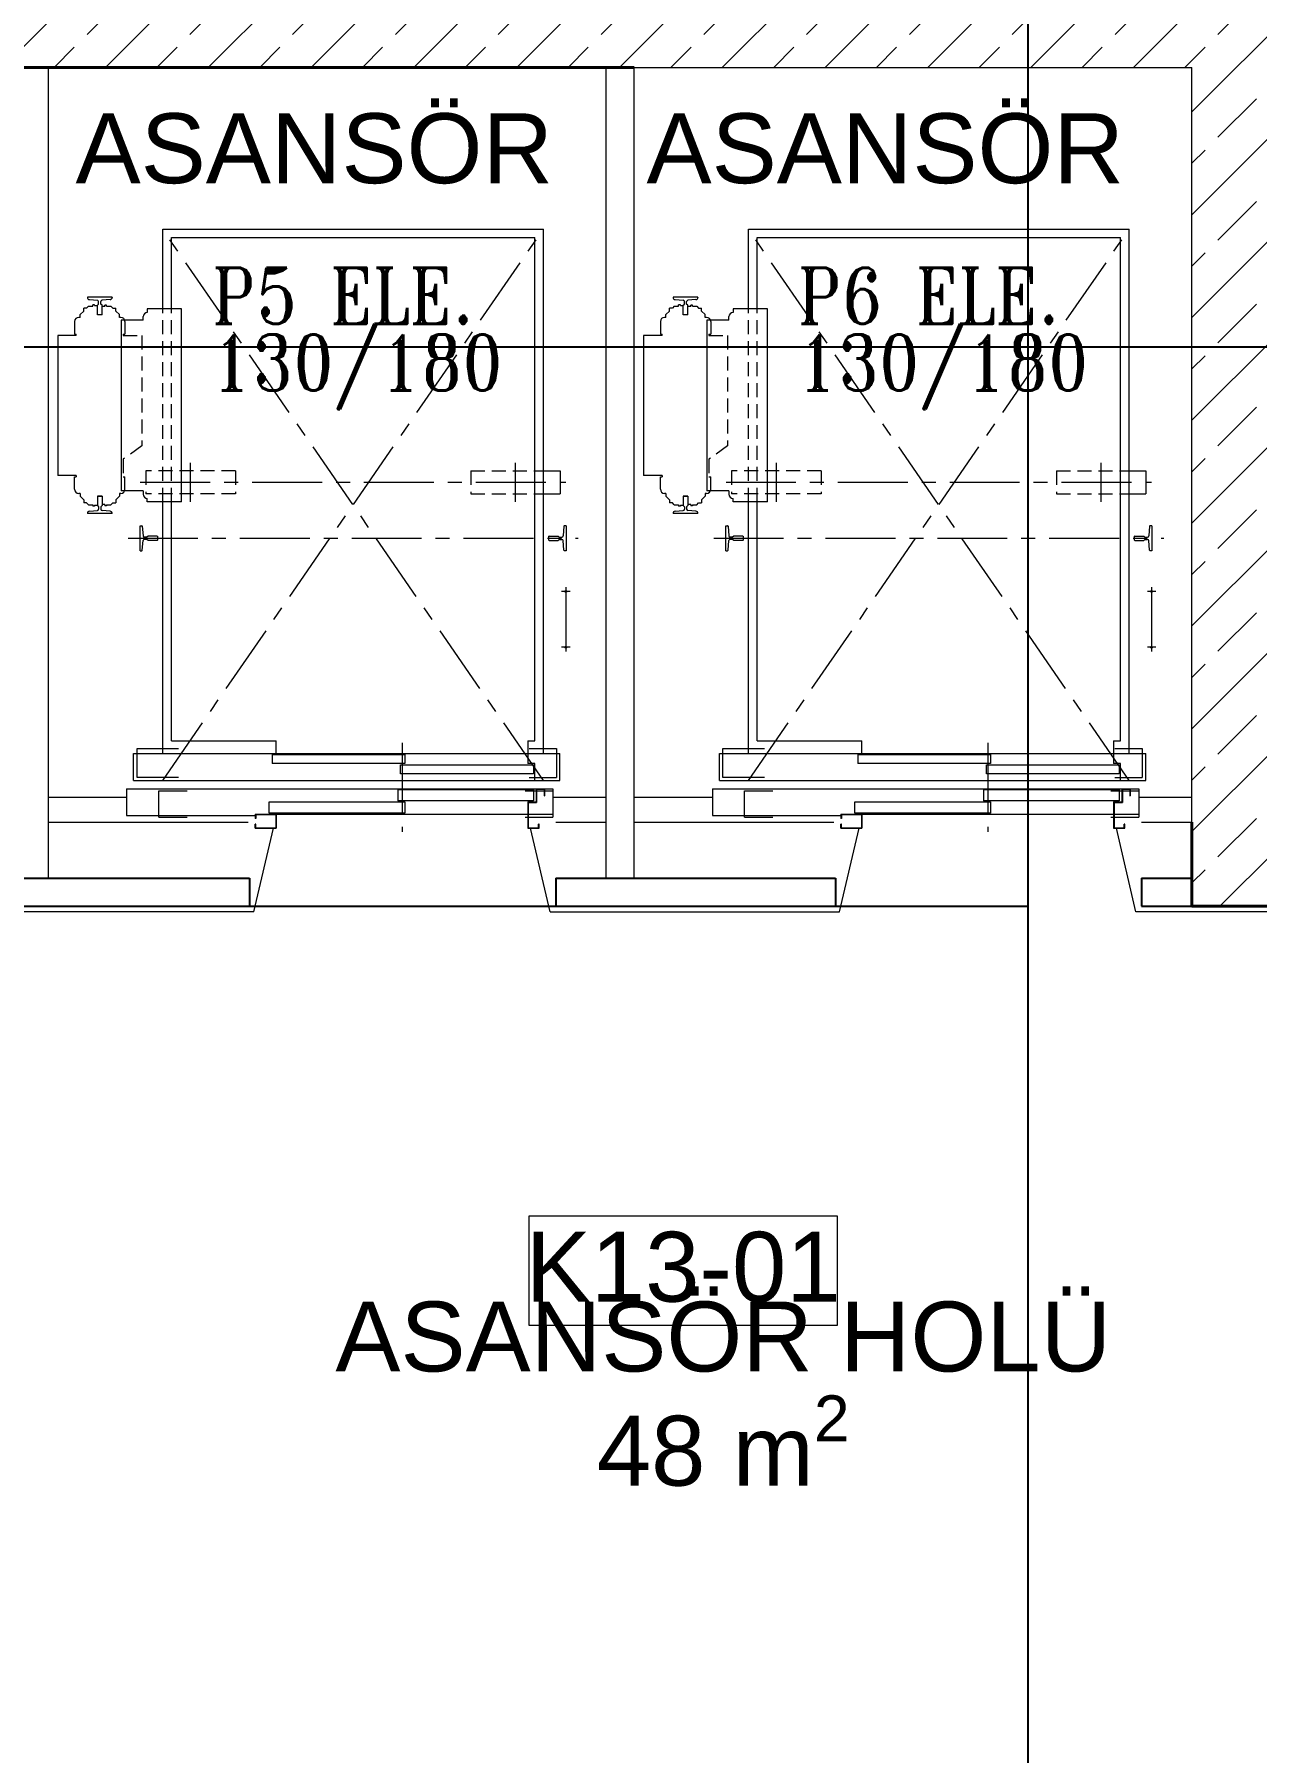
# Model space of a CAD drawing. Header units: millimetres. Extents: x -106996 to 276536, y -21995 to 37993.
# Drawn here: x -79730 to -75359, y -4625 to 1520 of the extents above; entities that cross this region are included whole.
import ezdxf

# ---------------------------------------------------------------- set-up
doc = ezdxf.new("R2010")
doc.units = ezdxf.units.MM
doc.header["$LTSCALE"] = 100
for name, pattern in [('CENTERX2', [4, 2.5, -0.5, 0.5, -0.5]), ('DASHED', [0.75, 0.5, -0.25]), ('Nokta & Kesikli', [670.277762, 352.777767, -176.388884, 0, -141.111112]), ('PHANTOM2', [31.75, 15.875, -3.175, 3.175, -3.175, 3.175, -3.175])]:
    doc.linetypes.add(name, pattern=pattern)
for name, color, linetype, lineweight, true_color in [('_aks_Pen_No__1_Pen_No__30', 7, 'Continuous', 25, 0xe6462f), ('_asansör kabin_Pen_No__4', 7, 'Continuous', 25, 0x4a4a4a), ('_kesit çizgisi_Pen_No__30', 7, 'Continuous', 25, 0xe6462f), ('_Yazı_Pen_No__142', 7, 'Continuous', 18, 0x00506a), ('Interior - Partition_Pen_No__6', 7, 'Continuous', 15, 0x5f5f5f), ('kolon_Pen_No__2_Pen_No__2', 7, 'Continuous', 40, 0x353535), ('kolon_Pen_No__2_Pen_No__4', 7, 'Continuous', 25, 0x4a4a4a)]:
    doc.layers.add(name, color=color, linetype=linetype, lineweight=lineweight, true_color=true_color)
for name, color, linetype, lineweight in [('_asansör kabin_Pen_No__5', 250, 'Continuous', 20), ('_Duvar-Perde_Pen_No__5', 250, 'Continuous', 20), ('_Yazı_Pen_No__5', 250, 'Continuous', 20)]:
    doc.layers.add(name, color=color, linetype=linetype, lineweight=lineweight)
doc.styles.add('GENERATED_STYLE_2', font='arial.ttf')
doc.styles.add('GENERATED_STYLE_5', font='romant.shx')

msp = doc.modelspace()

# ---------------------------------------------------------------- hatches: boundary and pattern name
at = {"layer": '_Duvar-Perde_Pen_No__5', "linetype": 'Continuous'}
h = msp.add_hatch(dxfattribs=at)
h.set_pattern_fill('DÜZ___KESIK', color=9, style=0, pattern_type=2)
h.set_pattern_definition([(45, (-762076.83, -30745.37), (-183.84776, 183.84776), []), (45, (-762168.75, -30653.45), (-183.84776, 183.84776), [194.99999, -65])])
h.paths.add_polyline_path([(-82893.2817218, -1597.881026), (-81774.8537045, -1597.8811068), (-81774.8537045, -1197.8813293), (-82302.1982095, -1197.8813293), (-81775.370157, 1402.23217), (-75590.305333, 1402.2319798), (-75590.305333, -1597.8813947), (-75290.305333, -1597.8813947), (-75290.305333, 1402.2319934), (-70941.8548713, 1402.23217), (-70941.8548713, -1597.881026), (-70541.854859, -1597.881026), (-70541.854859, 1802.1188054), (-76911.8472297, 1802.1188054), (-76911.8472297, 4202.2672834), (-73611.8474044, 4202.2672834), (-73611.8474044, 4602.1190762), (-78011.7900221, 4602.1190762), (-78011.7900221, 4202.2672834), (-77311.7900927, 4202.2672834), (-77311.7900927, 1802.1188054), (-81694.3462227, 1802.1188054), (-81127.0175588, 4602.1190762), (-81636.9846952, 4602.1190762)])

# ---------------------------------------------------------------- linework, layer by layer
at = {"layer": '_aks_Pen_No__1_Pen_No__30', "color": 9, "linetype": 'Continuous'}
for p, q in [((-76176.7496809, 14128.4951144), (-76176.7496809, -12283.7046797)), ((-78960.305333, -1597.8811068), (-77865.305333, -1597.8811068)), ((-76865.305333, -1597.8811068), (-76176.7496809, -1597.8811071))]:
    msp.add_line(p, q, dxfattribs=at)
at = {"layer": '_asansör kabin_Pen_No__5', "color": 9, "linetype": 'Continuous'}
for p, q in [((-79680.305333, -1297.7676683), (-79680.305333, 1402.2323317)), ((-77685.305333, -1297.7676683), (-77685.305333, 1402.2323317)), ((-77585.305333, 1402.2323317), (-75590.305333, 1402.2323317)), ((-77585.305333, -1297.7676683), (-77585.305333, 1402.2323317)), ((-75590.305333, -1297.7676683), (-75590.305333, 1402.2323317)), ((-79271.305333, 823.2323317), (-77909.305333, 823.2323317)), ((-79271.305333, 538.2323317), (-79271.305333, 823.2323317)), ((-77909.305333, -1051.7676683), (-77909.305333, 823.2323317)), ((-77176.305333, 823.2323317), (-75814.305333, 823.2323317)), ((-77176.305333, 538.2323317), (-77176.305333, 823.2323317)), ((-75814.305333, -1051.7676683), (-75814.305333, 823.2323317)), ((-79240.305333, 793.2323317), (-77940.305333, 793.2323317)), ((-79240.305333, 538.2323317), (-79240.305333, 793.2323317)), ((-77940.305333, -1006.7676683), (-77940.305333, 793.2323317)), ((-77145.305333, 793.2323317), (-75845.305333, 793.2323317)), ((-77145.305333, 538.2323317), (-77145.305333, 793.2323317)), ((-75845.305333, -1006.7676683), (-75845.305333, 793.2323317)), ((-79451.805333, 580.2323317), (-79540.805333, 580.2323317)), ((-79540.805333, 580.2323317), (-79540.805333, 579.7251658)), ((-79533.4354678, 571.7500213), (-79504.9114987, 569.4962756)), ((-79520.805333, 548.2323317), (-79520.805333, 553.2323317)), ((-79514.805333, 553.2323317), (-79520.805333, 553.2323317)), ((-79514.805333, 550.2323317), (-79514.805333, 553.2323317)), ((-79504.245333, 551.6323317), (-79500.305333, 555.5723317)), ((-79500.305333, 555.5723317), (-79500.305333, 564.5118103)), ((-79492.305333, 555.5723317), (-79492.305333, 564.5118103)), ((-79488.365333, 551.6323317), (-79492.305333, 555.5723317)), ((-79459.1751981, 571.7500213), (-79487.6991673, 569.4962756)), ((-79451.805333, 580.2323317), (-79451.805333, 579.7251658)), ((-77356.805333, 580.2323317), (-77445.805333, 580.2323317)), ((-77445.805333, 580.2323317), (-77445.805333, 579.7251658)), ((-77438.4354678, 571.7500213), (-77409.9114987, 569.4962756)), ((-77425.805333, 548.2323317), (-77425.805333, 553.2323317)), ((-77419.805333, 553.2323317), (-77425.805333, 553.2323317)), ((-77419.805333, 550.2323317), (-77419.805333, 553.2323317)), ((-77409.245333, 551.6323317), (-77405.305333, 555.5723317)), ((-77405.305333, 555.5723317), (-77405.305333, 564.5118103)), ((-77397.305333, 555.5723317), (-77397.305333, 564.5118103)), ((-77393.365333, 551.6323317), (-77397.305333, 555.5723317)), ((-77364.1751981, 571.7500213), (-77392.6991673, 569.4962756)), ((-77356.805333, 580.2323317), (-77356.805333, 579.7251658)), ((-79586.305333, 493.2323317), (-79586.305333, 448.2323317)), ((-79566.305333, 508.2323317), (-79571.305333, 508.2323317)), ((-79553.805333, 530.7323317), (-79566.305333, 518.2323317)), ((-79566.305333, 508.2323317), (-79566.305333, 518.2323317)), ((-79543.305333, 541.2323317), (-79553.805333, 541.2323317)), ((-79553.805333, 530.7323317), (-79553.805333, 541.2323317)), ((-79536.305333, 548.2323317), (-79543.305333, 541.2323317)), ((-79536.305333, 548.2323317), (-79520.805333, 548.2323317)), ((-79514.805333, 550.2323317), (-79504.805333, 550.2323317)), ((-79504.805333, 517.2323317), (-79504.805333, 550.2323317)), ((-79487.805333, 517.2323317), (-79504.805333, 517.2323317)), ((-79504.245333, 519.2323317), (-79504.245333, 551.6323317)), ((-79504.245333, 519.2323317), (-79503.245333, 518.2323317)), ((-79503.245333, 518.2323317), (-79489.365333, 518.2323317)), ((-79488.365333, 519.2323317), (-79489.365333, 518.2323317)), ((-79488.365333, 519.2323317), (-79488.365333, 551.6323317)), ((-79487.805333, 517.2323317), (-79487.805333, 547.2323317)), ((-79477.805333, 547.2323317), (-79487.805333, 547.2323317)), ((-79477.805333, 547.2323317), (-79477.805333, 552.2323317)), ((-79471.805333, 552.2323317), (-79477.805333, 552.2323317)), ((-79471.805333, 548.2323317), (-79471.805333, 552.2323317)), ((-79471.805333, 548.2323317), (-79456.305333, 548.2323317)), ((-79456.305333, 548.2323317), (-79449.305333, 541.2323317)), ((-79449.305333, 541.2323317), (-79438.805333, 541.2323317)), ((-79438.805333, 530.7323317), (-79438.805333, 541.2323317)), ((-79438.805333, 530.7323317), (-79426.305333, 518.2323317)), ((-79426.305333, 508.2323317), (-79426.305333, 518.2323317)), ((-79421.305333, 508.2323317), (-79426.305333, 508.2323317)), ((-79420.305333, 498.2323317), (-79420.305333, -111.7676683)), ((-79341.305333, 498.2323317), (-79420.305333, 498.2323317)), ((-79341.305333, 498.2323317), (-79341.305333, 510.7323317)), ((-79203.605333, 538.2323317), (-79326.305333, 538.2323317)), ((-79326.305333, 538.2323317), (-79326.305333, 525.7323317)), ((-79203.605333, -151.7676683), (-79203.605333, 538.2323317)), ((-77491.305333, 493.2323317), (-77491.305333, 448.2323317)), ((-77471.305333, 508.2323317), (-77476.305333, 508.2323317)), ((-77458.805333, 530.7323317), (-77471.305333, 518.2323317)), ((-77471.305333, 508.2323317), (-77471.305333, 518.2323317)), ((-77448.305333, 541.2323317), (-77458.805333, 541.2323317)), ((-77458.805333, 530.7323317), (-77458.805333, 541.2323317)), ((-77441.305333, 548.2323317), (-77448.305333, 541.2323317)), ((-77441.305333, 548.2323317), (-77425.805333, 548.2323317)), ((-77419.805333, 550.2323317), (-77409.805333, 550.2323317)), ((-77409.805333, 517.2323317), (-77409.805333, 550.2323317)), ((-77392.805333, 517.2323317), (-77409.805333, 517.2323317)), ((-77409.245333, 519.2323317), (-77409.245333, 551.6323317)), ((-77409.245333, 519.2323317), (-77408.245333, 518.2323317)), ((-77408.245333, 518.2323317), (-77394.365333, 518.2323317)), ((-77393.365333, 519.2323317), (-77394.365333, 518.2323317)), ((-77393.365333, 519.2323317), (-77393.365333, 551.6323317)), ((-77392.805333, 517.2323317), (-77392.805333, 547.2323317)), ((-77382.805333, 547.2323317), (-77392.805333, 547.2323317)), ((-77382.805333, 547.2323317), (-77382.805333, 552.2323317)), ((-77376.805333, 552.2323317), (-77382.805333, 552.2323317)), ((-77376.805333, 548.2323317), (-77376.805333, 552.2323317)), ((-77376.805333, 548.2323317), (-77361.305333, 548.2323317)), ((-77361.305333, 548.2323317), (-77354.305333, 541.2323317)), ((-77354.305333, 541.2323317), (-77343.805333, 541.2323317)), ((-77343.805333, 530.7323317), (-77343.805333, 541.2323317)), ((-77343.805333, 530.7323317), (-77331.305333, 518.2323317)), ((-77331.305333, 508.2323317), (-77331.305333, 518.2323317)), ((-77326.305333, 508.2323317), (-77331.305333, 508.2323317)), ((-77325.305333, 498.2323317), (-77325.305333, -111.7676683)), ((-77246.305333, 498.2323317), (-77325.305333, 498.2323317)), ((-77246.305333, 498.2323317), (-77246.305333, 510.7323317)), ((-77108.605333, 538.2323317), (-77231.305333, 538.2323317)), ((-77231.305333, 538.2323317), (-77231.305333, 525.7323317)), ((-77108.605333, -151.7676683), (-77108.605333, 538.2323317)), ((-79646.305333, 443.2323317), (-79646.305333, -56.7676683)), ((-79580.305333, 443.2323317), (-79646.305333, 443.2323317)), ((-79586.305333, 448.2323317), (-79580.305333, 448.2323317)), ((-79580.305333, 443.2323317), (-79580.305333, 448.2323317)), ((-77551.305333, 443.2323317), (-77551.305333, -56.7676683)), ((-77485.305333, 443.2323317), (-77551.305333, 443.2323317)), ((-77491.305333, 448.2323317), (-77485.305333, 448.2323317)), ((-77485.305333, 443.2323317), (-77485.305333, 448.2323317)), ((-79580.305333, -56.7676683), (-79646.305333, -56.7676683)), ((-79580.305333, -56.7676683), (-79580.305333, -61.7676683)), ((-77909.305333, -40.2676683), (-77849.305333, -40.2676683)), ((-77849.305333, -40.2676683), (-77849.305333, -123.2676683)), ((-77485.305333, -56.7676683), (-77551.305333, -56.7676683)), ((-77485.305333, -56.7676683), (-77485.305333, -61.7676683)), ((-75814.305333, -40.2676683), (-75754.305333, -40.2676683)), ((-75754.305333, -40.2676683), (-75754.305333, -123.2676683)), ((-79586.305333, -61.7676683), (-79580.305333, -61.7676683)), ((-79586.305333, -106.7676683), (-79586.305333, -61.7676683)), ((-79566.305333, -121.7676683), (-79571.305333, -121.7676683)), ((-79566.305333, -121.7676683), (-79566.305333, -131.7676683)), ((-79421.305333, -121.7676683), (-79426.305333, -121.7676683)), ((-79426.305333, -121.7676683), (-79426.305333, -131.7676683)), ((-79341.305333, -111.7676683), (-79420.305333, -111.7676683)), ((-79341.305333, -111.7676683), (-79341.305333, -124.2676683)), ((-77491.305333, -61.7676683), (-77485.305333, -61.7676683)), ((-77491.305333, -106.7676683), (-77491.305333, -61.7676683)), ((-77471.305333, -121.7676683), (-77476.305333, -121.7676683)), ((-77471.305333, -121.7676683), (-77471.305333, -131.7676683)), ((-77326.305333, -121.7676683), (-77331.305333, -121.7676683)), ((-77331.305333, -121.7676683), (-77331.305333, -131.7676683)), ((-77246.305333, -111.7676683), (-77325.305333, -111.7676683)), ((-77246.305333, -111.7676683), (-77246.305333, -124.2676683)), ((-79553.805333, -144.2676683), (-79566.305333, -131.7676683)), ((-79553.805333, -144.2676683), (-79553.805333, -154.7676683)), ((-79543.305333, -154.7676683), (-79553.805333, -154.7676683)), ((-79536.305333, -161.7676683), (-79543.305333, -154.7676683)), ((-79536.305333, -161.7676683), (-79520.805333, -161.7676683)), ((-79533.4354678, -185.285358), (-79504.9114987, -183.0316123)), ((-79520.805333, -161.7676683), (-79520.805333, -166.7676683)), ((-79514.805333, -166.7676683), (-79520.805333, -166.7676683)), ((-79514.805333, -163.7676683), (-79514.805333, -166.7676683)), ((-79514.805333, -163.7676683), (-79504.805333, -163.7676683)), ((-79504.805333, -130.7676683), (-79504.805333, -163.7676683)), ((-79487.805333, -130.7676683), (-79504.805333, -130.7676683)), ((-79504.245333, -132.7676683), (-79503.245333, -131.7676683)), ((-79504.245333, -132.7676683), (-79504.245333, -165.1676683)), ((-79504.245333, -165.1676683), (-79500.305333, -169.1076683)), ((-79503.245333, -131.7676683), (-79489.365333, -131.7676683)), ((-79500.305333, -169.1076683), (-79500.305333, -178.047147)), ((-79488.365333, -165.1676683), (-79492.305333, -169.1076683)), ((-79492.305333, -169.1076683), (-79492.305333, -178.047147)), ((-79488.365333, -132.7676683), (-79489.365333, -131.7676683)), ((-79488.365333, -132.7676683), (-79488.365333, -165.1676683)), ((-79487.805333, -130.7676683), (-79487.805333, -160.7676683)), ((-79477.805333, -160.7676683), (-79487.805333, -160.7676683)), ((-79459.1751981, -185.285358), (-79487.6991673, -183.0316123)), ((-79477.805333, -160.7676683), (-79477.805333, -165.7676683)), ((-79471.805333, -165.7676683), (-79477.805333, -165.7676683)), ((-79471.805333, -161.7676683), (-79456.305333, -161.7676683)), ((-79471.805333, -161.7676683), (-79471.805333, -165.7676683)), ((-79456.305333, -161.7676683), (-79449.305333, -154.7676683)), ((-79449.305333, -154.7676683), (-79438.805333, -154.7676683)), ((-79438.805333, -144.2676683), (-79426.305333, -131.7676683)), ((-79438.805333, -144.2676683), (-79438.805333, -154.7676683)), ((-79326.305333, -151.7676683), (-79326.305333, -139.2676683)), ((-79203.605333, -151.7676683), (-79326.305333, -151.7676683)), ((-79271.305333, -1051.7676683), (-79271.305333, -151.7676683)), ((-79240.305333, -1006.7676683), (-79240.305333, -151.7676683)), ((-77909.305333, -123.2676683), (-77849.305333, -123.2676683)), ((-77458.805333, -144.2676683), (-77471.305333, -131.7676683)), ((-77458.805333, -144.2676683), (-77458.805333, -154.7676683)), ((-77448.305333, -154.7676683), (-77458.805333, -154.7676683)), ((-77441.305333, -161.7676683), (-77448.305333, -154.7676683)), ((-77441.305333, -161.7676683), (-77425.805333, -161.7676683)), ((-77438.4354678, -185.285358), (-77409.9114987, -183.0316123)), ((-77425.805333, -161.7676683), (-77425.805333, -166.7676683)), ((-77419.805333, -166.7676683), (-77425.805333, -166.7676683)), ((-77419.805333, -163.7676683), (-77419.805333, -166.7676683)), ((-77419.805333, -163.7676683), (-77409.805333, -163.7676683)), ((-77409.805333, -130.7676683), (-77409.805333, -163.7676683)), ((-77392.805333, -130.7676683), (-77409.805333, -130.7676683)), ((-77409.245333, -132.7676683), (-77408.245333, -131.7676683)), ((-77409.245333, -132.7676683), (-77409.245333, -165.1676683)), ((-77409.245333, -165.1676683), (-77405.305333, -169.1076683)), ((-77408.245333, -131.7676683), (-77394.365333, -131.7676683)), ((-77405.305333, -169.1076683), (-77405.305333, -178.047147)), ((-77393.365333, -165.1676683), (-77397.305333, -169.1076683)), ((-77397.305333, -169.1076683), (-77397.305333, -178.047147)), ((-77393.365333, -132.7676683), (-77394.365333, -131.7676683)), ((-77393.365333, -132.7676683), (-77393.365333, -165.1676683)), ((-77392.805333, -130.7676683), (-77392.805333, -160.7676683)), ((-77382.805333, -160.7676683), (-77392.805333, -160.7676683)), ((-77364.1751981, -185.285358), (-77392.6991673, -183.0316123)), ((-77382.805333, -160.7676683), (-77382.805333, -165.7676683)), ((-77376.805333, -165.7676683), (-77382.805333, -165.7676683)), ((-77376.805333, -161.7676683), (-77361.305333, -161.7676683)), ((-77376.805333, -161.7676683), (-77376.805333, -165.7676683)), ((-77361.305333, -161.7676683), (-77354.305333, -154.7676683)), ((-77354.305333, -154.7676683), (-77343.805333, -154.7676683)), ((-77343.805333, -144.2676683), (-77331.305333, -131.7676683)), ((-77343.805333, -144.2676683), (-77343.805333, -154.7676683)), ((-77231.305333, -151.7676683), (-77231.305333, -139.2676683)), ((-77108.605333, -151.7676683), (-77231.305333, -151.7676683)), ((-77176.305333, -1051.7676683), (-77176.305333, -151.7676683)), ((-77145.305333, -1006.7676683), (-77145.305333, -151.7676683)), ((-75814.305333, -123.2676683), (-75754.305333, -123.2676683)), ((-79540.805333, -193.7676683), (-79540.805333, -193.2605025)), ((-79451.805333, -193.7676683), (-79540.805333, -193.7676683)), ((-79451.805333, -193.7676683), (-79451.805333, -193.2605025)), ((-79352.305333, -326.2676683), (-79352.305333, -237.2676683)), ((-79352.305333, -237.2676683), (-79346.2535415, -237.2676683)), ((-79344.2597554, -239.1101346), (-79341.5692769, -273.1615026)), ((-77836.3509105, -239.1101346), (-77839.041389, -273.1615026)), ((-77828.305333, -237.2676683), (-77834.3571244, -237.2676683)), ((-77828.305333, -237.2676683), (-77828.305333, -326.2676683)), ((-77445.805333, -193.7676683), (-77445.805333, -193.2605025)), ((-77356.805333, -193.7676683), (-77445.805333, -193.7676683)), ((-77356.805333, -193.7676683), (-77356.805333, -193.2605025)), ((-77257.305333, -326.2676683), (-77257.305333, -237.2676683)), ((-77257.305333, -237.2676683), (-77251.2535415, -237.2676683)), ((-77249.2597554, -239.1101346), (-77246.5692769, -273.1615026)), ((-75741.3509105, -239.1101346), (-75744.041389, -273.1615026)), ((-75733.305333, -237.2676683), (-75739.3571244, -237.2676683)), ((-75733.305333, -237.2676683), (-75733.305333, -326.2676683)), ((-79344.2597554, -324.4252021), (-79341.5692769, -290.373834)), ((-79327.645333, -277.7676683), (-79336.5848116, -277.7676683)), ((-79327.645333, -285.7676683), (-79336.5848116, -285.7676683)), ((-79323.705333, -273.8276683), (-79327.645333, -277.7676683)), ((-79323.705333, -289.7076683), (-79327.645333, -285.7676683)), ((-79291.305333, -273.8276683), (-79323.705333, -273.8276683)), ((-79291.305333, -289.7076683), (-79323.705333, -289.7076683)), ((-79291.305333, -273.8276683), (-79290.305333, -274.8276683)), ((-79291.305333, -289.7076683), (-79290.305333, -288.7076683)), ((-79290.305333, -274.8276683), (-79290.305333, -288.7076683)), ((-77889.305333, -273.8276683), (-77890.305333, -274.8276683)), ((-77890.305333, -288.7076683), (-77890.305333, -274.8276683)), ((-77889.305333, -289.7076683), (-77890.305333, -288.7076683)), ((-77889.305333, -273.8276683), (-77856.905333, -273.8276683)), ((-77889.305333, -289.7076683), (-77856.905333, -289.7076683)), ((-77856.905333, -273.8276683), (-77852.965333, -277.7676683)), ((-77856.905333, -289.7076683), (-77852.965333, -285.7676683)), ((-77852.965333, -277.7676683), (-77844.0258543, -277.7676683)), ((-77852.965333, -285.7676683), (-77844.0258543, -285.7676683)), ((-77836.3509105, -324.4252021), (-77839.041389, -290.373834)), ((-77249.2597554, -324.4252021), (-77246.5692769, -290.373834)), ((-77232.645333, -277.7676683), (-77241.5848116, -277.7676683)), ((-77232.645333, -285.7676683), (-77241.5848116, -285.7676683)), ((-77228.705333, -273.8276683), (-77232.645333, -277.7676683)), ((-77228.705333, -289.7076683), (-77232.645333, -285.7676683)), ((-77196.305333, -273.8276683), (-77228.705333, -273.8276683)), ((-77196.305333, -289.7076683), (-77228.705333, -289.7076683)), ((-77196.305333, -273.8276683), (-77195.305333, -274.8276683)), ((-77196.305333, -289.7076683), (-77195.305333, -288.7076683)), ((-77195.305333, -274.8276683), (-77195.305333, -288.7076683)), ((-75794.305333, -273.8276683), (-75795.305333, -274.8276683)), ((-75795.305333, -288.7076683), (-75795.305333, -274.8276683)), ((-75794.305333, -289.7076683), (-75795.305333, -288.7076683)), ((-75794.305333, -273.8276683), (-75761.905333, -273.8276683)), ((-75794.305333, -289.7076683), (-75761.905333, -289.7076683)), ((-75761.905333, -273.8276683), (-75757.965333, -277.7676683)), ((-75761.905333, -289.7076683), (-75757.965333, -285.7676683)), ((-75757.965333, -277.7676683), (-75749.0258543, -277.7676683)), ((-75757.965333, -285.7676683), (-75749.0258543, -285.7676683)), ((-75741.3509105, -324.4252021), (-75744.041389, -290.373834)), ((-79352.305333, -326.2676683), (-79346.2535415, -326.2676683)), ((-77828.305333, -326.2676683), (-77834.3571244, -326.2676683)), ((-77257.305333, -326.2676683), (-77251.2535415, -326.2676683)), ((-75733.305333, -326.2676683), (-75739.3571244, -326.2676683)), ((-79240.305333, -1006.7676683), (-78865.305333, -1006.7676683)), ((-78865.305333, -1051.7676683), (-78865.305333, -1006.7676683)), ((-77965.305333, -1006.7676683), (-77940.305333, -1006.7676683)), ((-77965.305333, -1006.7676683), (-77965.305333, -1087.7676683)), ((-77145.305333, -1006.7676683), (-76770.305333, -1006.7676683)), ((-76770.305333, -1051.7676683), (-76770.305333, -1006.7676683)), ((-75870.305333, -1006.7676683), (-75845.305333, -1006.7676683)), ((-75870.305333, -1006.7676683), (-75870.305333, -1087.7676683)), ((-79375.305333, -1051.7676683), (-77850.305333, -1051.7676683)), ((-79375.305333, -1147.7676683), (-79375.305333, -1051.7676683)), ((-78880.305333, -1055.7676683), (-78405.305333, -1055.7676683)), ((-78880.305333, -1055.7676683), (-78880.305333, -1087.7676683)), ((-78405.305333, -1087.7676683), (-78880.305333, -1087.7676683)), ((-78420.305333, -1091.7676683), (-77945.305333, -1091.7676683)), ((-78420.305333, -1123.7676683), (-78420.305333, -1091.7676683)), ((-78405.305333, -1055.7676683), (-78405.305333, -1087.7676683)), ((-77940.305333, -1087.7676683), (-77965.305333, -1087.7676683)), ((-77945.305333, -1091.7676683), (-77945.305333, -1123.7676683)), ((-77940.305333, -1147.7676683), (-77940.305333, -1087.7676683)), ((-77850.305333, -1147.7676683), (-77850.305333, -1051.7676683)), ((-77280.305333, -1051.7676683), (-75755.305333, -1051.7676683)), ((-77280.305333, -1147.7676683), (-77280.305333, -1051.7676683)), ((-76785.305333, -1055.7676683), (-76310.305333, -1055.7676683)), ((-76785.305333, -1055.7676683), (-76785.305333, -1087.7676683)), ((-76310.305333, -1087.7676683), (-76785.305333, -1087.7676683)), ((-76325.305333, -1091.7676683), (-75850.305333, -1091.7676683)), ((-76325.305333, -1123.7676683), (-76325.305333, -1091.7676683)), ((-76310.305333, -1055.7676683), (-76310.305333, -1087.7676683)), ((-75845.305333, -1087.7676683), (-75870.305333, -1087.7676683)), ((-75850.305333, -1091.7676683), (-75850.305333, -1123.7676683)), ((-75845.305333, -1147.7676683), (-75845.305333, -1087.7676683)), ((-75755.305333, -1147.7676683), (-75755.305333, -1051.7676683)), ((-79375.305333, -1147.7676683), (-77850.305333, -1147.7676683)), ((-77945.305333, -1123.7676683), (-78420.305333, -1123.7676683)), ((-77280.305333, -1147.7676683), (-75755.305333, -1147.7676683)), ((-75850.305333, -1123.7676683), (-76325.305333, -1123.7676683)), ((-79680.305333, -1207.7676683), (-79400.305333, -1207.7676683)), ((-79400.305333, -1177.7676683), (-79400.305333, -1273.7676683)), ((-79400.305333, -1177.7676683), (-77875.305333, -1177.7676683)), ((-78890.305333, -1224.7676683), (-78405.305333, -1224.7676683)), ((-78890.305333, -1264.7676683), (-78890.305333, -1224.7676683)), ((-78430.305333, -1180.7676683), (-78430.305333, -1220.7676683)), ((-78430.305333, -1180.7676683), (-77945.305333, -1180.7676683)), ((-77945.305333, -1220.7676683), (-78430.305333, -1220.7676683)), ((-78405.305333, -1224.7676683), (-78405.305333, -1264.7676683)), ((-77965.305333, -1224.7676683), (-77935.305333, -1224.7676683)), ((-77965.305333, -1224.7676683), (-77965.305333, -1318.7676683)), ((-77963.705333, -1226.3676683), (-77933.705333, -1226.3676683)), ((-77963.705333, -1226.3676683), (-77963.705333, -1317.1676683)), ((-77945.305333, -1180.7676683), (-77945.305333, -1220.7676683)), ((-77935.305333, -1177.7676683), (-77935.305333, -1224.7676683)), ((-77933.705333, -1179.3676683), (-77933.705333, -1226.3676683)), ((-77933.705333, -1179.3676683), (-77906.905333, -1179.3676683)), ((-77906.905333, -1179.3676683), (-77906.905333, -1202.7676683)), ((-77906.905333, -1202.7676683), (-77905.305333, -1202.7676683)), ((-77905.305333, -1177.7676683), (-77905.305333, -1202.7676683)), ((-77875.305333, -1177.7676683), (-77875.305333, -1268.7676683)), ((-77875.305333, -1207.7676683), (-77685.305333, -1207.7676683)), ((-77585.305333, -1207.7676683), (-77305.305333, -1207.7676683)), ((-77305.305333, -1177.7676683), (-77305.305333, -1273.7676683)), ((-77305.305333, -1177.7676683), (-75780.305333, -1177.7676683)), ((-76795.305333, -1224.7676683), (-76310.305333, -1224.7676683)), ((-76795.305333, -1264.7676683), (-76795.305333, -1224.7676683)), ((-76335.305333, -1180.7676683), (-76335.305333, -1220.7676683)), ((-76335.305333, -1180.7676683), (-75850.305333, -1180.7676683)), ((-75850.305333, -1220.7676683), (-76335.305333, -1220.7676683)), ((-76310.305333, -1224.7676683), (-76310.305333, -1264.7676683)), ((-75870.305333, -1224.7676683), (-75840.305333, -1224.7676683)), ((-75870.305333, -1224.7676683), (-75870.305333, -1318.7676683)), ((-75868.705333, -1226.3676683), (-75838.705333, -1226.3676683)), ((-75868.705333, -1226.3676683), (-75868.705333, -1317.1676683)), ((-75850.305333, -1180.7676683), (-75850.305333, -1220.7676683)), ((-75840.305333, -1177.7676683), (-75840.305333, -1224.7676683)), ((-75838.705333, -1179.3676683), (-75838.705333, -1226.3676683)), ((-75838.705333, -1179.3676683), (-75811.905333, -1179.3676683)), ((-75811.905333, -1179.3676683), (-75811.905333, -1202.7676683)), ((-75811.905333, -1202.7676683), (-75810.305333, -1202.7676683)), ((-75810.305333, -1177.7676683), (-75810.305333, -1202.7676683)), ((-75780.305333, -1177.7676683), (-75780.305333, -1268.7676683)), ((-75780.305333, -1207.7676683), (-75590.305333, -1207.7676683)), ((-79400.305333, -1273.7676683), (-78940.305333, -1273.7676683)), ((-78940.305333, -1268.7676683), (-77875.305333, -1268.7676683)), ((-78940.305333, -1268.7676683), (-78940.305333, -1283.7676683)), ((-78938.705333, -1283.7676683), (-78940.305333, -1283.7676683)), ((-78938.705333, -1270.3676683), (-78938.705333, -1283.7676683)), ((-78866.905333, -1270.3676683), (-78938.705333, -1270.3676683)), ((-78405.305333, -1264.7676683), (-78890.305333, -1264.7676683)), ((-78866.905333, -1270.3676683), (-78866.905333, -1317.1676683)), ((-78865.305333, -1268.7676683), (-78865.305333, -1318.7676683)), ((-77305.305333, -1273.7676683), (-76845.305333, -1273.7676683)), ((-76845.305333, -1268.7676683), (-75780.305333, -1268.7676683)), ((-76845.305333, -1268.7676683), (-76845.305333, -1283.7676683)), ((-76843.705333, -1283.7676683), (-76845.305333, -1283.7676683)), ((-76843.705333, -1270.3676683), (-76843.705333, -1283.7676683)), ((-76771.905333, -1270.3676683), (-76843.705333, -1270.3676683)), ((-76310.305333, -1264.7676683), (-76795.305333, -1264.7676683)), ((-76771.905333, -1270.3676683), (-76771.905333, -1317.1676683)), ((-76770.305333, -1268.7676683), (-76770.305333, -1318.7676683)), ((-79680.305333, -1297.7676683), (-78965.305333, -1297.7676683)), ((-78940.305333, -1318.7676683), (-78940.305333, -1303.7676683)), ((-78938.705333, -1303.7676683), (-78940.305333, -1303.7676683)), ((-78940.305333, -1318.7676683), (-78865.305333, -1318.7676683)), ((-78938.705333, -1317.1676683), (-78938.705333, -1303.7676683)), ((-78938.705333, -1317.1676683), (-78866.905333, -1317.1676683)), ((-77965.305333, -1318.7676683), (-77925.3060642, -1318.7676683)), ((-77963.705333, -1317.1676683), (-77926.905333, -1317.1676683)), ((-77926.905333, -1317.1676683), (-77926.905333, -1303.7676683)), ((-77925.305333, -1303.7676683), (-77926.905333, -1303.7676683)), ((-77925.305333, -1318.7676683), (-77925.305333, -1303.7676683)), ((-77865.305333, -1297.7676683), (-77685.305333, -1297.7676683)), ((-77585.305333, -1297.7676683), (-76870.305333, -1297.7676683)), ((-76845.305333, -1318.7676683), (-76845.305333, -1303.7676683)), ((-76843.705333, -1303.7676683), (-76845.305333, -1303.7676683)), ((-76845.305333, -1318.7676683), (-76770.305333, -1318.7676683)), ((-76843.705333, -1317.1676683), (-76843.705333, -1303.7676683)), ((-76843.705333, -1317.1676683), (-76771.905333, -1317.1676683)), ((-75870.305333, -1318.7676683), (-75830.3060642, -1318.7676683)), ((-75868.705333, -1317.1676683), (-75831.905333, -1317.1676683)), ((-75831.905333, -1317.1676683), (-75831.905333, -1303.7676683)), ((-75830.305333, -1303.7676683), (-75831.905333, -1303.7676683)), ((-75830.305333, -1318.7676683), (-75830.305333, -1303.7676683)), ((-75770.305333, -1297.7676683), (-75590.305333, -1297.7676683))]:
    msp.add_line(p, q, dxfattribs=at)
at = {"layer": '_asansör kabin_Pen_No__5', "color": 9, "linetype": 'CENTERX2'}
for p, q in [((-79271.305333, -1147.7676683), (-77909.305333, 823.2323317)), ((-77909.305333, -1147.7676683), (-79271.305333, 823.2323317)), ((-77176.305333, -1147.7676683), (-75814.305333, 823.2323317)), ((-75814.305333, -1147.7676683), (-77176.305333, 823.2323317)), ((-79171.305333, -151.7676683), (-79171.305333, -11.7676683)), ((-78009.305333, -151.7676683), (-78009.305333, -11.7676683)), ((-77076.305333, -151.7676683), (-77076.305333, -11.7676683)), ((-75914.305333, -151.7676683), (-75914.305333, -11.7676683)), ((-79351.305333, -81.7676683), (-77829.305333, -81.7676683)), ((-77256.305333, -81.7676683), (-75734.305333, -81.7676683)), ((-79395.305333, -281.7676683), (-77785.305333, -281.7676683)), ((-77300.305333, -281.7676683), (-75690.305333, -281.7676683)), ((-77814.305333, -471.7676683), (-77844.305333, -471.7676683)), ((-77829.305333, -456.7676683), (-77829.305333, -686.7676683)), ((-75719.305333, -471.7676683), (-75749.305333, -471.7676683)), ((-75734.305333, -456.7676683), (-75734.305333, -686.7676683)), ((-77814.305333, -671.7676683), (-77844.305333, -671.7676683)), ((-75719.305333, -671.7676683), (-75749.305333, -671.7676683)), ((-78415.305333, -1013.6404878), (-78415.305333, -1331.1570493)), ((-76320.305333, -1013.6404878), (-76320.305333, -1331.1570493))]:
    msp.add_line(p, q, dxfattribs=at)
at = {"layer": '_asansör kabin_Pen_No__5', "color": 9, "linetype": 'DASHED'}
for p, q in [((-79406.305333, 493.2323317), (-79406.305333, 448.2323317)), ((-79271.305333, -151.7676683), (-79271.305333, 538.2323317)), ((-79240.305333, -151.7676683), (-79240.305333, 538.2323317)), ((-77311.305333, 493.2323317), (-77311.305333, 448.2323317)), ((-77176.305333, -151.7676683), (-77176.305333, 538.2323317)), ((-77145.305333, -151.7676683), (-77145.305333, 538.2323317)), ((-79412.3053514, 443.2323384), (-79346.3053514, 443.2323384)), ((-79412.305333, 448.2323317), (-79406.305333, 448.2323317)), ((-79412.305333, 448.2323317), (-79412.305333, 443.2323317)), ((-79346.305333, 443.2323317), (-79346.305333, 48.2323317)), ((-77317.3053514, 443.2323384), (-77251.3053514, 443.2323384)), ((-77317.305333, 448.2323317), (-77311.305333, 448.2323317)), ((-77317.305333, 448.2323317), (-77317.305333, 443.2323317)), ((-77251.305333, 443.2323317), (-77251.305333, 48.2323317)), ((-79346.305333, 48.2323317), (-79412.305333, 1.0894745)), ((-79412.305333, 1.0894745), (-79412.305333, -61.7676683)), ((-77251.305333, 48.2323317), (-77317.305333, 1.0894745)), ((-77317.305333, 1.0894745), (-77317.305333, -61.7676683)), ((-79331.305333, -40.2676683), (-79331.305333, -123.2676683)), ((-79011.305333, -40.2676683), (-79331.305333, -40.2676683)), ((-79011.305333, -40.2676683), (-79011.305333, -123.2676683)), ((-78169.305333, -40.2676683), (-78169.305333, -123.2676683)), ((-78169.305333, -40.2676683), (-77909.305333, -40.2676683)), ((-77236.305333, -40.2676683), (-77236.305333, -123.2676683)), ((-76916.305333, -40.2676683), (-77236.305333, -40.2676683)), ((-76916.305333, -40.2676683), (-76916.305333, -123.2676683)), ((-76074.305333, -40.2676683), (-76074.305333, -123.2676683)), ((-76074.305333, -40.2676683), (-75814.305333, -40.2676683)), ((-79412.305333, -61.7676683), (-79406.305333, -61.7676683)), ((-79406.305333, -106.7676683), (-79406.305333, -61.7676683)), ((-77317.305333, -61.7676683), (-77311.305333, -61.7676683)), ((-77311.305333, -106.7676683), (-77311.305333, -61.7676683)), ((-79011.305333, -123.2676683), (-79331.305333, -123.2676683)), ((-78169.305333, -123.2676683), (-77909.305333, -123.2676683)), ((-76916.305333, -123.2676683), (-77236.305333, -123.2676683)), ((-76074.305333, -123.2676683), (-75814.305333, -123.2676683))]:
    msp.add_line(p, q, dxfattribs=at)
at = {"layer": '_asansör kabin_Pen_No__5', "color": 9, "linetype": 'PHANTOM2'}
for p, q in [((-79362.305333, -1034.2676683), (-79214.305333, -1034.2676683)), ((-79362.305333, -1137.7676683), (-79362.305333, -1034.2676683)), ((-77960.305333, -1034.2676683), (-77863.305333, -1034.2676683)), ((-77863.305333, -1034.2676683), (-77863.305333, -1137.7676683)), ((-77267.305333, -1034.2676683), (-77119.305333, -1034.2676683)), ((-77267.305333, -1137.7676683), (-77267.305333, -1034.2676683)), ((-75865.305333, -1034.2676683), (-75768.305333, -1034.2676683)), ((-75768.305333, -1034.2676683), (-75768.305333, -1137.7676683)), ((-79214.305333, -1137.7676683), (-79362.305333, -1137.7676683)), ((-77960.305333, -1137.7676683), (-77863.305333, -1137.7676683)), ((-77119.305333, -1137.7676683), (-77267.305333, -1137.7676683)), ((-75865.305333, -1137.7676683), (-75768.305333, -1137.7676683)), ((-79285.305333, -1279.7676683), (-79285.305333, -1184.7676683)), ((-79285.305333, -1184.7676683), (-79183.8221582, -1184.7676683)), ((-77975.3054555, -1184.7676683), (-77875.305333, -1184.7676683)), ((-77190.305333, -1279.7676683), (-77190.305333, -1184.7676683)), ((-77190.305333, -1184.7676683), (-77088.8221582, -1184.7676683)), ((-75880.3054555, -1184.7676683), (-75780.305333, -1184.7676683)), ((-79285.305333, -1279.7676683), (-79183.8221582, -1279.7676683)), ((-77975.3054555, -1279.7676683), (-77875.305333, -1279.7676683)), ((-77875.305333, -1268.7676683), (-77875.305333, -1279.7676683)), ((-77190.305333, -1279.7676683), (-77088.8221582, -1279.7676683)), ((-75880.3054555, -1279.7676683), (-75780.305333, -1279.7676683)), ((-75780.305333, -1268.7676683), (-75780.305333, -1279.7676683)), ((-78945.504872, -1617.6171346), (-78875.305333, -1318.7676683)), ((-77885.1057939, -1617.6171346), (-77955.305333, -1318.7676683)), ((-76850.504872, -1617.6171346), (-76780.305333, -1318.7676683)), ((-75790.1057939, -1617.6171346), (-75860.305333, -1318.7676683)), ((-78945.504872, -1617.6171346), (-79980.1057939, -1617.6171346)), ((-77885.1057939, -1617.6171346), (-76850.504872, -1617.6171346)), ((-74555.504872, -1617.6171346), (-75790.1057939, -1617.6171346))]:
    msp.add_line(p, q, dxfattribs=at)
at = {"layer": '_asansör kabin_Pen_No__5', "color": 9, "linetype": 'CENTERX2'}
for centre in [(-77829.305333, -471.7676683), (-75734.305333, -471.7676683), (-77829.305333, -671.7676683), (-75734.305333, -671.7676683)]:
    msp.add_circle(centre, 3, dxfattribs=at)
at = {"layer": '_asansör kabin_Pen_No__5', "color": 9, "linetype": 'Continuous'}
for centre, radius, start, end in [((-79532.805333, 579.7251658), 8, 180, 265.482311714), ((-79505.305333, 564.5118103), 5, 0, 85.482311714), ((-79487.305333, 564.5118103), 5, 94.517688286, 180), ((-79459.805333, 579.7251658), 8, 274.517688286, 0), ((-77437.805333, 579.7251658), 8, 180, 265.482311714), ((-77410.305333, 564.5118103), 5, 0, 85.482311714), ((-77392.305333, 564.5118103), 5, 94.517688286, 180), ((-77364.805333, 579.7251658), 8, 274.517688286, 0), ((-79571.305333, 493.2323317), 15, 90, 180), ((-79421.305333, 493.2323317), 15, 0, 90), ((-79326.305333, 510.7323317), 15, 90, 180), ((-77476.305333, 493.2323317), 15, 90, 180), ((-77326.305333, 493.2323317), 15, 0, 90), ((-77231.305333, 510.7323317), 15, 90, 180), ((-79571.305333, -106.7676683), 15, 180, 270), ((-79421.305333, -106.7676683), 15, 270, 0), ((-77476.305333, -106.7676683), 15, 180, 270), ((-77326.305333, -106.7676683), 15, 270, 0), ((-79505.305333, -178.047147), 5, 274.517688286, 0), ((-79487.305333, -178.047147), 5, 180, 265.482311714), ((-79326.305333, -124.2676683), 15, 180, 270), ((-77410.305333, -178.047147), 5, 274.517688286, 0), ((-77392.305333, -178.047147), 5, 180, 265.482311714), ((-77231.305333, -124.2676683), 15, 180, 270), ((-79532.805333, -193.2605025), 8, 94.517688286, 180), ((-79459.805333, -193.2605025), 8, 0, 85.482311714), ((-79346.2535415, -239.2676683), 2, 4.5176883056, 90), ((-77834.3571244, -239.2676683), 2, 90, 175.4823116944), ((-77437.805333, -193.2605025), 8, 94.517688286, 180), ((-77364.805333, -193.2605025), 8, 0, 85.482311714), ((-77251.2535415, -239.2676683), 2, 4.5176883056, 90), ((-75739.3571244, -239.2676683), 2, 90, 175.4823116944), ((-79336.5848116, -272.7676683), 5, 184.5176883056, 270), ((-79336.5848116, -290.7676683), 5, 90, 175.4823116944), ((-77844.0258543, -272.7676683), 5, 270, 355.4823116944), ((-77844.0258543, -290.7676683), 5, 4.5176883056, 90), ((-77241.5848116, -272.7676683), 5, 184.5176883056, 270), ((-77241.5848116, -290.7676683), 5, 90, 175.4823116944), ((-75749.0258543, -272.7676683), 5, 270, 355.4823116944), ((-75749.0258543, -290.7676683), 5, 4.5176883056, 90), ((-79346.2535415, -324.2676683), 2, 270, 355.4823116944), ((-77834.3571244, -324.2676683), 2, 184.5176883056, 270), ((-77251.2535415, -324.2676683), 2, 270, 355.4823116944), ((-75739.3571244, -324.2676683), 2, 184.5176883056, 270)]:
    msp.add_arc(centre, radius, start, end, dxfattribs=at)
at = {"layer": '_kesit çizgisi_Pen_No__30', "color": 9, "linetype": 'Nokta & Kesikli'}
msp.add_line((-64156.7732287, 401.4488258), (-93467.8975232, 401.4488258), dxfattribs=at)
at = {"layer": '_Yazı_Pen_No__5', "color": 9, "linetype": 'Continuous', "flags": 128}
msp.add_lwpolyline([(-77960.4747544, -2704.6698511), (-76858.759932, -2704.6698511), (-76858.759932, -3097.5284559), (-77960.4747544, -3097.5284559)], close=True, dxfattribs=at)
at = {"layer": 'Interior - Partition_Pen_No__6', "color": 9, "linetype": 'Continuous'}
for p, q in [((-79680.305333, -1497.8813947), (-79680.305333, -1297.7676683)), ((-77685.305333, -1497.8813947), (-77685.305333, -1297.7676683)), ((-77585.305333, -1497.8813947), (-77585.305333, -1297.7676683))]:
    msp.add_line(p, q, dxfattribs=at)
at = {"layer": 'kolon_Pen_No__2_Pen_No__2', "color": 9, "linetype": 'Continuous'}
for p, q in [((-79780.305333, 1402.2323317), (-77585.305333, 1402.2323317)), ((-75590.305333, -1297.7676683), (-75590.305333, -1597.8811068)), ((-75590.305333, -1597.8811068), (-75290.305333, -1597.8811068))]:
    msp.add_line(p, q, dxfattribs=at)
at = {"layer": 'kolon_Pen_No__2_Pen_No__4', "color": 9, "linetype": 'Continuous'}
for p, q in [((-79960.305333, -1497.8811068), (-78960.305333, -1497.8811068)), ((-78960.305333, -1497.881007), (-78960.305333, -1597.881007)), ((-77865.305333, -1497.881007), (-77865.305333, -1597.881007)), ((-77865.305333, -1497.8811068), (-76865.305333, -1497.8811068)), ((-76865.305333, -1497.881007), (-76865.305333, -1597.881007)), ((-75770.305333, -1497.881007), (-75770.305333, -1597.881007)), ((-75770.305333, -1497.8811068), (-75590.305333, -1497.8811068)), ((-79960.305333, -1597.8811068), (-78960.305333, -1597.8811068)), ((-77865.305333, -1597.8811068), (-76865.305333, -1597.8811068)), ((-75770.305333, -1597.8811068), (-75590.305333, -1597.8811068))]:
    msp.add_line(p, q, dxfattribs=at)

# ---------------------------------------------------------------- texts
at = {"layer": '_asansör kabin_Pen_No__4', "color": 1, "linetype": 'Continuous', "char_height": 200, "attachment_point": 1, "line_spacing_factor": 0.715893, "style": 'GENERATED_STYLE_5'}
for s, insert in [('\\A1;{\\W0.850000x;\\Fromant.shx;P5 ELE.\\P\\Fromant.shx;130/180}', (-79096.360333, 685.4494678)), ('\\A1;{\\W0.85;P6 ELE.\\P130/180}', (-77001.360333, 685.4494678))]:
    msp.add_mtext(s, dxfattribs=dict(at, insert=insert))
at = {"layer": '_Yazı_Pen_No__142', "color": 9, "linetype": 'Continuous', "char_height": 250, "attachment_point": 5, "style": 'GENERATED_STYLE_2'}
for s, insert in [('\\A1;{\\fArial TUR|b0|i0|c162|p34;ASANSÖR}', (-78729.0882894, 1111.1604755)), ('\\A1;{\\fArial TUR|b0|i0|c162|p34;ASANSÖR}', (-76686.9547333, 1111.1604755)), ('\\A1;{\\fArial TUR|b0|i0|c162|p34;K13-01}', (-77409.6173432, -2888.9555654))]:
    msp.add_mtext(s, dxfattribs=dict(at, insert=insert))
at = {"layer": '_Yazı_Pen_No__142', "color": 9, "linetype": 'Continuous', "insert": (-77266.2271851, -3377.4057094), "char_height": 250, "attachment_point": 5, "line_spacing_factor": 0.804929, "style": 'GENERATED_STYLE_2'}
msp.add_mtext('\\A1;{\\fArial TUR|b0|i0|c162|p34;ASANSÖR HOLÜ\\P\\fArial TUR|b0|i0|c162|p34;48 m\\fArial TUR|b0|i0|c162|p34;\\A1{\\H.66x;\\S2^  ;}}', dxfattribs=at)

doc.saveas('drawing.dxf')
